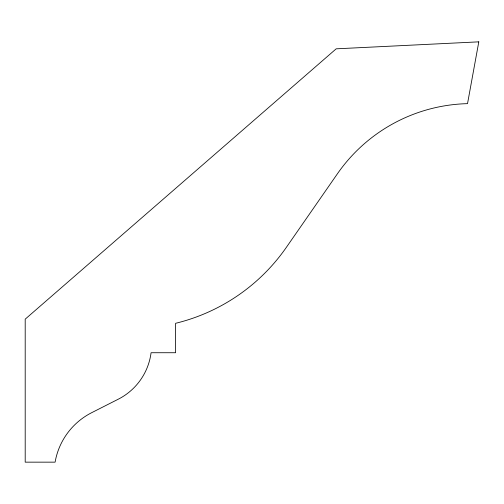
<?xml version="1.0" encoding="UTF-8"?>
<svg xmlns="http://www.w3.org/2000/svg" width="504" height="504" viewBox="0 0 504 504"><rect width="100%" height="100%" fill="white"/><g stroke="black" fill="none" stroke-linecap="round" stroke-linejoin="round"><path stroke-width="0.76" d="M478.8 41.845L467.523 103.648A163.239 163.239 0 0 0 337.434 173.76L286.398 247.294A189.29 189.29 0 0 1 175.6 323.303L175.6 352.731L151.074 352.731A60.82 60.82 0 0 1 118.238 399.218L91.703 412.669A68.607 68.607 0 0 0 55.106 462.155L25.2 462.155L25.2 319.158L336.181 48.825L478.8 41.845"/></g></svg>
